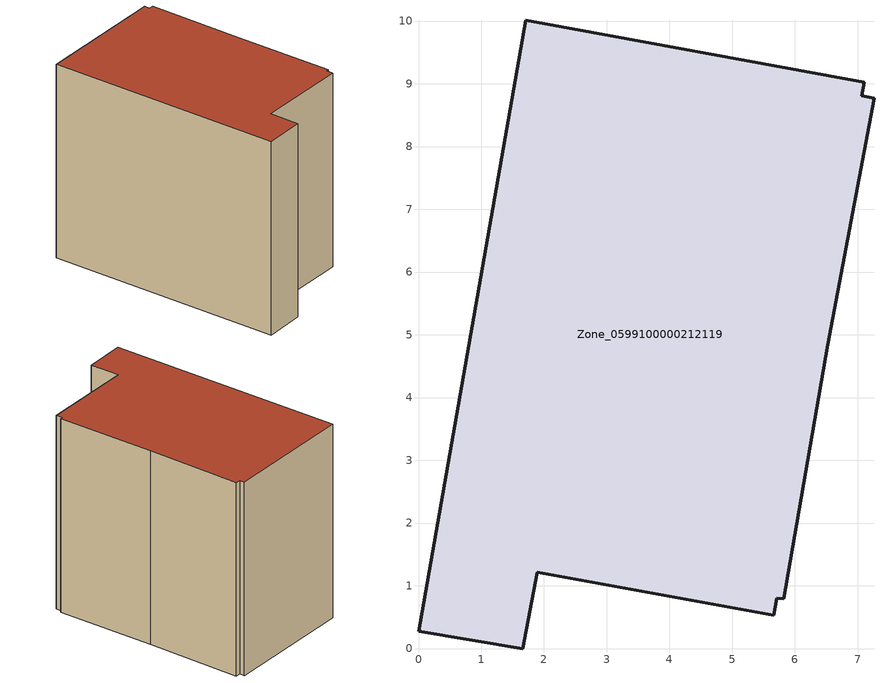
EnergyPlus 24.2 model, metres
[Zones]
Zone_0599100000212119
 floor ground (C_G): 7.26,8.77 6.52,4.84 5.82,0.79 5.71,0.81 5.66,0.53 1.89,1.22 1.66,0 0,0.28 1.71,10.01 7.1,9.03 7.06,8.81 z0
 wall outside (C_F): 1.71,10.01 0,0.28 1.66,0 1.89,1.22 5.66,0.53 5.71,0.81 5.82,0.79 6.52,4.84 7.26,8.77 7.06,8.81 7.1,9.03 1.71,10.01 z0:8.23
 roof outside (C_R): 6.52,4.84 7.26,8.77 7.06,8.81 7.1,9.03 1.71,10.01 0,0.28 1.66,0 1.89,1.22 5.66,0.53 5.71,0.81 5.82,0.79 z8.23
[BUILDING]
Pand.0599100000212119: North Axis=0; Terrain=City; Loads Convergence Tolerance Value=0.04; Temperature Convergence Tolerance Value=0.4; Solar Distribution=FullExterior; Maximum Number of Warmup Days=25; Minimum Number of Warmup Days=1
[Site:Location]
Rotterdam.The.Hague.AP_ZH_NLD Design_Conditions: Latitude=51.96; Longitude=4.45; Time Zone=1; Elevation=-4.5
[SITE:GROUNDTEMPERATURE:BUILDINGSURFACE]
18, 18, 18, 18, 18, 18, 18, 18, 18, 18, 18, 18
[MATERIAL] Thermal Absorptance=0.9; Solar Absorptance=0.7; Visible Absorptance=0.7
Name | Roughness | Thickness | Conductivity | Density | Specific Heat
G.TC.1975-1991 | MediumSmooth | 0.15 | 0.288461 | 540 | 1210
F.TC.1975-1991 | Rough | 0.3 | 0.230769 | 1920 | 840
R.TC.1975-1991 | MediumRough | 0.2 | 0.153846 | 1500 | 1000
[CONSTRUCTION]
C_G: G.TC.1975-1991
C_F: F.TC.1975-1991
C_R: R.TC.1975-1991
[ZONE]
Zone_0599100000212119: Type=1; Multiplier=1; Ceiling Height=Autocalculate; Volume=Autocalculate; Floor Area=autocalculate; Part of Total Floor Area=Yes
[ZONEINFILTRATION:DESIGNFLOWRATE]
Infil_Zone_0599100000212119: Zone or ZoneList or Space or SpaceList=Zone_0599100000212119; Schedule=AlwaysOn; Design Flow Rate Calculation Method=Flow/Area; Flow Rate per Floor Area=0.003; Constant Term Coefficient=1; Temperature Term Coefficient=0; Velocity Term Coefficient=0; Velocity Squared Term Coefficient=0
[HVACTEMPLATE:ZONE:IDEALLOADSAIRSYSTEM]
Zone_0599100000212119: Maximum Heating Supply Air Temperature=50; Minimum Cooling Supply Air Temperature=13; Maximum Heating Supply Air Humidity Ratio=0.0156; Minimum Cooling Supply Air Humidity Ratio=0.0077; Heating Limit=NoLimit; Cooling Limit=NoLimit; Dehumidification Control Type=ConstantSensibleHeatRatio; Cooling Sensible Heat Ratio=0.7; Dehumidification Setpoint=60; Humidification Control Type=None; Humidification Setpoint=30; Outdoor Air Method=None; Outdoor Air Flow Rate per Person=0.00944; Outdoor Air Flow Rate per Zone Floor Area=0; Outdoor Air Flow Rate per Zone=0; Demand Controlled Ventilation Type=None; Outdoor Air Economizer Type=NoEconomizer; Heat Recovery Type=None; Sensible Heat Recovery Effectiveness=0.7; Latent Heat Recovery Effectiveness=0.65
[ZONECONTROL:THERMOSTAT]
ThermostatControl_Zone_0599100000212119: Zone or ZoneList=Zone_0599100000212119; Control Type Schedule=DualSetpointControlType; Control 1=Thermostat_Zone_0599100000212119; Temperature Difference Between Cutout And Setpoint=0
[THERMOSTATSETPOINT:DUALSETPOINT]
Thermostat_Zone_0599100000212119: Heating Setpoint Temperature Schedule=HeatingSetpoint_Zone_0599100000212119; Cooling Setpoint Temperature Schedule=CoolingSetpoint_Zone_0599100000212119
[SCHEDULE:COMPACT]
HeatingSetpoint_Zone_0599100000212119: Through: 12/31, For: AllDays, Until: 24:00, 21
CoolingSetpoint_Zone_0599100000212119: Through: 12/31, For: AllDays, Until: 24:00, 24
DualSetpointControlType: Through: 12/31, For: AllDays, Until: 24:00, 4
AlwaysOn: Through: 12/31, For: AllDays, Until: 24:00, 1
